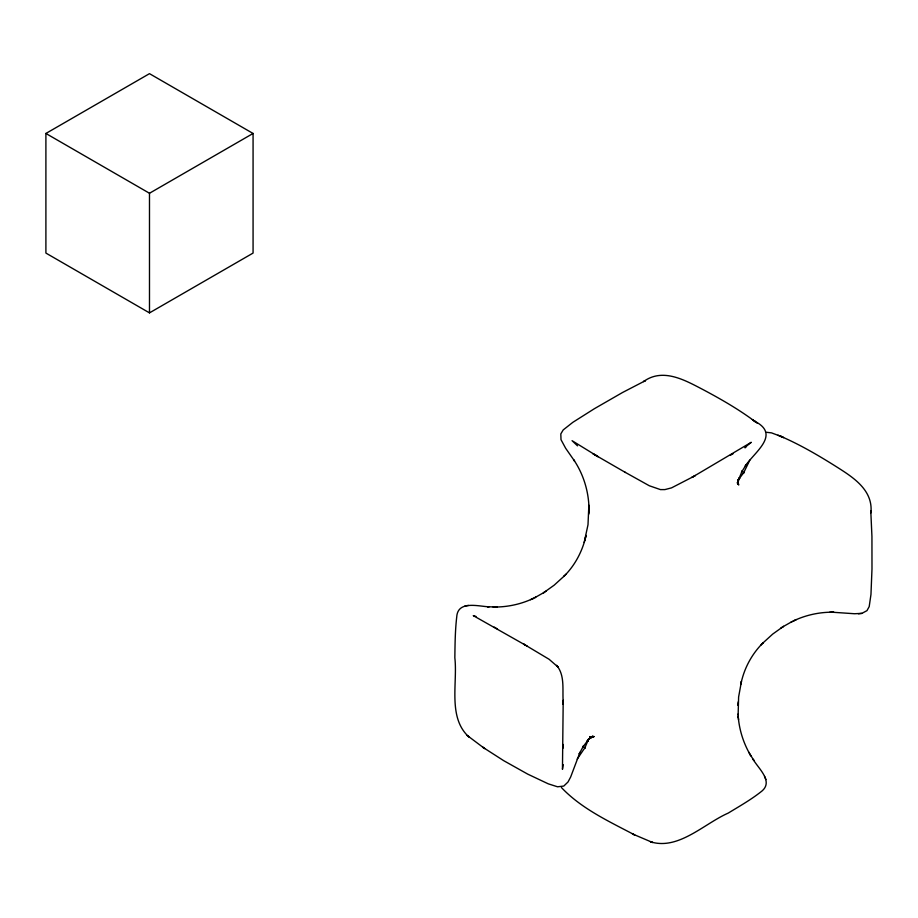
<?xml version="1.0" encoding="UTF-8"?>
<svg xmlns="http://www.w3.org/2000/svg" width="918" height="918" viewBox="0 0 918 918"><rect width="100%" height="100%" fill="white"/><g stroke="black" fill="none" stroke-linecap="round" stroke-linejoin="round"><path stroke-width="1.38" d="M563.216 702.763L563.239 704.324L563.204 700.285L562.459 769.318L563.204 764.637M563.262 744.475L563.239 748.032M588.966 512.416L588.863 505.198L588.002 524.74L584.192 542.412M588.931 513.988C589.723 494.997 584.479 475.811 573.876 460.01L574.553 461.043L565.637 448.248L561.001 439.665L560.818 433.904L563.193 429.934L572.821 422.337L594.382 408.705L622.542 392.502L645.492 380.614L643.518 381.578C663.014 367.429 685.298 380.362 703.475 389.84C721.33 399.341 738.933 409.485 755.158 421.603L752.462 419.629L755.158 421.603M740.723 684.426L741.457 681.351L738.611 696.991L738.129 714.996L738.049 714.043C738.818 728.766 743.293 743.224 750.878 755.858L748.859 752.255M738.026 704.381L737.98 705.242L738.164 701.937M738.29 479.77L739.724 478.267L738.588 479.506L739.082 477.899L737.934 483.407L737.923 481.709L738.715 485.014L737.464 482.994L738.347 484.061M738.405 480.252L737.98 481.881L738.497 479.884M588.518 738.99L587.841 741.342L588.346 739.736L587.199 740.964L590.09 738.026L587.417 740.619L590.676 737.659M741.331 681.89L741.996 679.354C745.645 665.55 752.99 652.824 763.122 642.761L760.988 645.021M584.777 540.369L586.074 535.401C582.666 550.834 575.116 565.35 563.79 576.47L565.924 574.209M749.811 460.159L743.373 473.401L744.28 471.909L738.588 479.506L742.306 470.773L741.469 472.3L746.311 464.474L745.278 465.988C754.63 451.885 781.057 434.547 754.607 421.178L757.281 423.232M577.192 759.129L585.443 746.931L584.605 748.468L588.346 739.736L582.643 747.332L583.55 745.829L579.189 753.942L579.992 752.29L570.663 776.995L568.024 781.975L563.778 786.06L557.559 786.795L548.275 783.834L527.758 774.149L503.718 760.678L482.673 747.172L484.773 748.629M745.703 447.089L744.98 447.823L746.931 445.873M546.164 591.077L543.376 592.89L554.208 585.145L564.145 576.102M762.766 643.139L772.704 634.086L783.536 626.34L780.759 628.164M737.716 480.344L739.495 478.611L738.026 480.034M747.585 445.276L751.268 442.292L691.851 477.452L695.362 475.467L694.008 476.235M592.259 736.431L589.356 738.692L592.546 736.351L589.563 738.462L592.821 736.293L589.746 738.244L593.877 736.488L590.469 737.315L593.877 736.488M544.11 592.42L534.861 597.641L535.733 597.228C522.594 603.929 507.838 607.28 493.104 607.028L497.235 606.982M782.813 626.822L792.05 621.589L791.19 622.014C804.317 615.312 819.085 611.95 833.819 612.203L829.688 612.249M733.218 453.618L730.154 455.42M45.9 133.466L149.485 73.658L253.07 133.466L253.07 253.07L149.485 312.877L45.9 253.07L45.9 133.466L149.485 193.273L253.07 133.466M693.228 476.671L671.54 487.871L664.896 489.592L660.467 489.604L649.324 485.76L624.871 472.139M530.501 599.672L533.587 598.284L532.692 598.685M796.422 619.57L793.324 620.947L794.231 620.545M494.584 607.005L487.504 606.706L489.099 606.832C478.358 606.373 457.634 600.2 456.716 617.045C455.144 630.551 455.03 644.184 454.846 657.77C457.726 683.531 447.571 717.463 468.891 736.947L467.159 735.421L484.153 748.204M832.339 612.226L854.52 613.74L861.876 613.373L866.959 610.654L869.197 606.614L870.964 594.462L871.985 568.976L871.939 536.502L870.769 510.672L870.918 512.864C873.42 488.915 851.089 476.075 833.785 465.082C816.63 454.364 799.039 444.186 780.438 436.199L783.49 437.542L780.438 436.199M590.469 737.315L593.625 736.856L589.677 736.982L592.879 737.177M590.492 737.372L592.179 736.936M590.4 737.257L593.774 736.729M468.501 605.444L465.047 605.869M858.41 613.786L861.876 613.373M766.507 432.298L771.522 432.871L781.08 436.463L777.959 435.178M591.123 737.074L592.535 737.234L589.712 736.592L590.928 737.051M475.994 616.46L473.275 615.622L527.265 646.18M632.41 833.877L634.728 834.955C609.139 821.461 581.427 808.724 561.414 787.518M633.087 834.187L652.652 842.517L650.472 841.783C678.368 850.561 704.072 823.698 728.226 813.096C739.782 806.05 751.647 799.348 762.192 790.834C773.472 780.92 757.958 768.091 753.047 759.232L753.953 760.552L750.155 754.573M494.182 627.086L497.453 628.979M596.023 455.489L593.005 453.744L625.445 472.472M595.116 454.961L598.1 456.694L572.063 440.674L577.514 445.85M525.107 644.941L523.57 644.034L549.125 659.296L558.133 667.156L556.583 665.298C565.144 675.396 562.252 689.682 563.204 701.88M737.2 482.742L738.129 483.729M737.831 483.488L737.865 481.939L738.095 484.165M765.91 779.577L764.545 776.376M738.313 717.406L738.21 716.419L738.554 719.792M149.485 193.273L149.485 312.877M738.095 484.222L737.613 482.558L738.083 484.234"/></g></svg>
